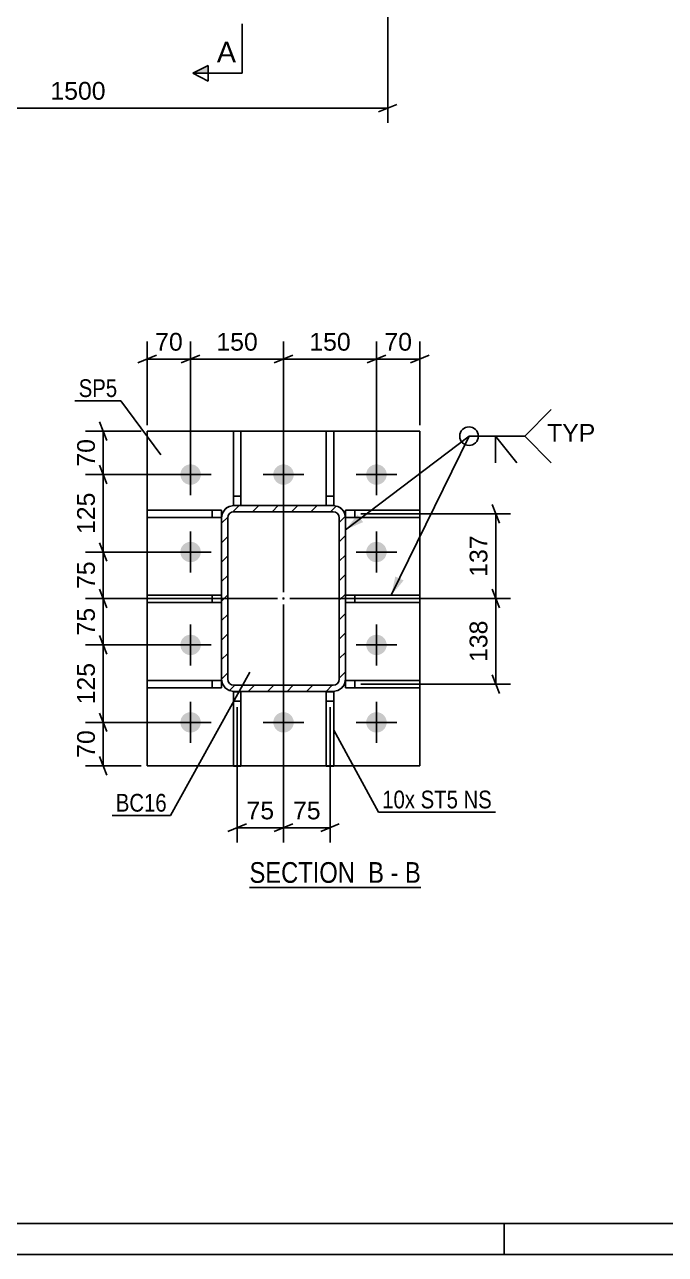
# Model space of a CAD drawing. Header units: millimetres. Extents: x 0 to 841, y 0 to 594.
# Drawn here: x 133.6 to 237, y 0 to 198.5 of the extents above; entities that cross this region are included whole.
import ezdxf

# ---------------------------------------------------------------- set-up
doc = ezdxf.new("R2010")
doc.units = ezdxf.units.MM
doc.linetypes.add('DXK_LINE_DOT2', pattern=[3.9198, 1.9599, -1.9599])
doc.linetypes.add('DXK_LINE_DOT3', pattern=[5.9187, 2.979, -0.9799, 0.9799, -0.9799])
doc.styles.add('Arial', font='ARIAL.TTF', dxfattribs={"height": 0.2})
doc.styles.add('Arial Narrow', font='ARIALN.TTF', dxfattribs={"height": 0.2})

# ---------------------------------------------------------------- blocks, each defined once
blk = doc.blocks.new('Unknown-284928650-1132')
at = {"color": 5, "linetype": 'Continuous'}
for p, q in [((5, 5), (836, 5)), ((211, 0), (211, 5)), ((0, 0), (841, 0))]:
    blk.add_line(p, q, dxfattribs=at)
blk = doc.blocks.new('Unknown-284928650-14 - 1586')
at = {"color": 6, "linetype": 'Continuous'}
blk.add_line((169.89, 59.23), (197.53, 59.23), dxfattribs=at)
at = {"color": 0, "linetype": 'Continuous'}
for points in [[(187.99, 59.98), (187.99, 63.48), (169.89, 63.48), (169.89, 59.98)], [(191.6, 59.98), (191.6, 63.48), (189.04, 63.48), (189.04, 59.98)], [(193.93, 59.98), (193.93, 63.48), (192.65, 63.48), (192.65, 59.98)], [(197.53, 59.98), (197.53, 63.48), (194.98, 63.48), (194.98, 59.98)]]:
    blk.add_wipeout(points, dxfattribs=at)
at = {"color": 7, "linetype": 'Continuous', "style": 'Arial Narrow'}
for s, p in [('SECTION ', (169.89, 59.98)), ('B', (189.04, 59.98)), ('B', (194.98, 59.98)), ('-', (192.65, 59.98))]:
    blk.add_text(s, height=3.34, dxfattribs=at).set_placement(p)
blk = doc.blocks.new('Part-284928650-1632 - 1586')
at = {"color": 2, "linetype": 'Continuous'}
for p, q in [((153.38, 118.96), (153.38, 120.16)), ((153.38, 120.16), (165.38, 120.16)), ((165.38, 120.16), (165.38, 118.96)), ((153.38, 118.96), (165.38, 118.96))]:
    blk.add_line(p, q, dxfattribs=at)
at = {"color": 7, "linetype": 'DXK_LINE_DOT2'}
blk.add_line((163.88, 118.96), (163.88, 120.16), dxfattribs=at)
blk = doc.blocks.new('Part-284928650-1614 - 1586')
at = {"color": 2, "linetype": 'Continuous'}
for p, q in [((153.38, 132.88), (153.38, 78.88)), ((197.38, 132.88), (153.38, 132.88)), ((197.38, 78.88), (197.38, 132.88)), ((153.38, 78.88), (167.28, 78.88)), ((182.28, 78.88), (168.48, 78.88)), ((197.38, 78.88), (183.48, 78.88))]:
    blk.add_line(p, q, dxfattribs=at)
at = {"color": 7, "linetype": 'DXK_LINE_DOT2'}
for p, q in [((167.28, 78.88), (168.48, 78.88)), ((183.48, 78.88), (182.28, 78.88))]:
    blk.add_line(p, q, dxfattribs=at)
blk = doc.blocks.new('Bolt-284928650-1590 - 1586')
at = {"linetype": 'Continuous'}
for points in [[(158.73, 125.88, -1), (162.03, 125.88, -1)], [(173.73, 125.88, -1), (177.03, 125.88, -1)], [(188.73, 125.88, -1), (192.03, 125.88, -1)], [(158.73, 113.38, -1), (162.03, 113.38, -1)], [(188.73, 113.38, -1), (192.03, 113.38, -1)], [(158.73, 98.38, -1), (162.03, 98.38, -1)], [(188.73, 98.38, -1), (192.03, 98.38, -1)], [(158.73, 85.88, -1), (162.03, 85.88, -1)], [(173.73, 85.88, -1), (177.03, 85.88, -1)], [(188.73, 85.88, -1), (192.03, 85.88, -1)]]:
    blk.add_hatch(color=1, dxfattribs=at).paths.add_polyline_path(points)
at = {"color": 1, "linetype": 'Continuous'}
for p, q in [((160.38, 122.58), (160.38, 129.18)), ((175.38, 122.58), (175.38, 129.18)), ((190.38, 122.58), (190.38, 129.18)), ((163.68, 125.88), (157.08, 125.88)), ((178.68, 125.88), (172.08, 125.88)), ((193.68, 125.88), (187.08, 125.88)), ((160.38, 110.08), (160.38, 116.68)), ((190.38, 110.08), (190.38, 116.68)), ((163.68, 113.38), (157.08, 113.38)), ((193.68, 113.38), (187.08, 113.38)), ((160.38, 95.08), (160.38, 101.68)), ((190.38, 95.08), (190.38, 101.68)), ((163.68, 98.38), (157.08, 98.38)), ((193.68, 98.38), (187.08, 98.38)), ((160.38, 82.58), (160.38, 89.18)), ((175.38, 82.58), (175.38, 89.18)), ((190.38, 82.58), (190.38, 89.18)), ((163.68, 85.88), (157.08, 85.88)), ((178.68, 85.88), (172.08, 85.88)), ((193.68, 85.88), (187.08, 85.88))]:
    blk.add_line(p, q, dxfattribs=at)
blk = doc.blocks.new('Part-284928650-1642 - 1586')
at = {"color": 2, "linetype": 'Continuous'}
for p, q in [((197.38, 92.66), (185.38, 92.66)), ((185.38, 91.46), (185.38, 92.66)), ((197.38, 91.46), (185.38, 91.46)), ((197.38, 92.66), (197.38, 91.46))]:
    blk.add_line(p, q, dxfattribs=at)
at = {"color": 7, "linetype": 'DXK_LINE_DOT2'}
blk.add_line((186.88, 91.46), (186.88, 92.66), dxfattribs=at)
blk = doc.blocks.new('Part-284928650-1627 - 1586')
at = {"color": 2, "linetype": 'Continuous'}
for p, q in [((153.38, 91.46), (153.38, 92.66)), ((153.38, 92.66), (165.38, 92.66)), ((153.38, 91.46), (165.38, 91.46)), ((165.38, 92.66), (165.38, 91.46))]:
    blk.add_line(p, q, dxfattribs=at)
at = {"color": 7, "linetype": 'DXK_LINE_DOT2'}
blk.add_line((163.88, 91.46), (163.88, 92.66), dxfattribs=at)
blk = doc.blocks.new('Part-284928650-1637 - 1586')
at = {"color": 2, "linetype": 'Continuous'}
for p, q in [((153.38, 105.21), (153.38, 106.41)), ((153.38, 106.41), (165.38, 106.41)), ((153.38, 105.21), (165.38, 105.21))]:
    blk.add_line(p, q, dxfattribs=at)
at = {"color": 7, "linetype": 'DXK_LINE_DOT2'}
for p, q in [((163.88, 105.21), (163.88, 106.41)), ((165.38, 106.41), (165.38, 105.21))]:
    blk.add_line(p, q, dxfattribs=at)
blk = doc.blocks.new('Part-284928650-1647 - 1586')
at = {"color": 2, "linetype": 'Continuous'}
for p, q in [((197.38, 120.16), (185.38, 120.16)), ((185.38, 118.96), (185.38, 120.16)), ((197.38, 120.16), (197.38, 118.96)), ((197.38, 118.96), (185.38, 118.96))]:
    blk.add_line(p, q, dxfattribs=at)
at = {"color": 7, "linetype": 'DXK_LINE_DOT2'}
blk.add_line((186.88, 118.96), (186.88, 120.16), dxfattribs=at)
blk = doc.blocks.new('Part-284928650-1652 - 1586')
at = {"color": 2, "linetype": 'Continuous'}
for p, q in [((197.38, 106.41), (185.38, 106.41)), ((197.38, 106.41), (197.38, 105.21)), ((197.38, 105.21), (185.38, 105.21))]:
    blk.add_line(p, q, dxfattribs=at)
at = {"color": 7, "linetype": 'DXK_LINE_DOT2'}
for p, q in [((185.38, 106.41), (185.38, 105.21)), ((186.88, 105.21), (186.88, 106.41))]:
    blk.add_line(p, q, dxfattribs=at)
blk = doc.blocks.new('Part-284928650-1692 - 1586')
at = {"linetype": 'Continuous'}
h = blk.add_hatch(dxfattribs=at)
h.set_pattern_fill('', scale=0.7, style=0, pattern_type=0)
h.set_pattern_definition([(45, (165.3802, 92.879), (-1.57154, 1.57154), [])])
h.paths.add_polyline_path([(165.38, 118.88), (165.38, 92.88), (165.53, 92.11), (165.97, 91.46), (166.61, 91.03), (167.38, 90.88), (183.38, 90.88), (184.15, 91.03), (184.79, 91.46), (185.23, 92.11), (185.38, 92.88), (185.38, 118.88), (185.23, 119.64), (184.79, 120.29), (184.15, 120.73), (183.38, 120.88), (167.38, 120.88), (166.61, 120.73), (165.97, 120.29), (165.53, 119.64)])
h.paths.add_polyline_path([(166.67, 119.59), (167, 119.8), (167.38, 119.88), (183.38, 119.88), (183.76, 119.8), (184.09, 119.59), (184.3, 119.26), (184.38, 118.88), (184.38, 92.88), (184.3, 92.5), (184.09, 92.17), (183.76, 91.96), (183.38, 91.88), (167.38, 91.88), (167, 91.96), (166.67, 92.17), (166.46, 92.5), (166.38, 92.88), (166.38, 118.88), (166.46, 119.26)])
blk.add_hatch(color=246, dxfattribs=at).paths.add_polyline_path([(175.38, 105.78, -1), (175.38, 105.98, -1)])
at = {"color": 7, "linetype": 'DXK_LINE_DOT2'}
for p, q in [((165.38, 118.88), (165.53, 119.64)), ((166.46, 119.26), (166.38, 118.88)), ((166.61, 120.73), (167.38, 120.88)), ((167.38, 119.88), (167, 119.8)), ((183.38, 120.88), (167.38, 120.88)), ((167.38, 119.88), (183.38, 119.88)), ((183.38, 120.88), (184.15, 120.73)), ((183.76, 119.8), (183.38, 119.88)), ((184.38, 118.88), (184.3, 119.26)), ((185.23, 119.64), (185.38, 118.88)), ((165.38, 118.88), (165.38, 92.88)), ((166.38, 92.88), (166.38, 118.88)), ((184.38, 92.88), (184.38, 118.88)), ((185.38, 118.88), (185.38, 92.88)), ((165.53, 92.11), (165.38, 92.88)), ((166.38, 92.88), (166.46, 92.5)), ((167, 91.96), (167.38, 91.88)), ((167.38, 91.88), (183.38, 91.88)), ((183.38, 91.88), (183.76, 91.96)), ((184.3, 92.5), (184.38, 92.88)), ((185.38, 92.88), (185.23, 92.11)), ((167.38, 90.88), (166.61, 91.03)), ((167.38, 90.88), (183.38, 90.88)), ((184.15, 91.03), (183.38, 90.88))]:
    blk.add_line(p, q, dxfattribs=at)
at = {"color": 2, "linetype": 'Continuous'}
for p, q in [((165.53, 119.64), (165.38, 118.88)), ((166.38, 118.88), (166.46, 119.26)), ((167.38, 120.88), (166.61, 120.73)), ((167, 119.8), (167.38, 119.88)), ((167.38, 120.88), (183.38, 120.88)), ((167.38, 119.88), (183.38, 119.88)), ((184.15, 120.73), (183.38, 120.88)), ((183.38, 119.88), (183.76, 119.8)), ((184.3, 119.26), (184.38, 118.88)), ((185.38, 118.88), (185.23, 119.64)), ((165.38, 92.88), (165.38, 118.88)), ((166.38, 92.88), (166.38, 118.88)), ((184.38, 92.88), (184.38, 118.88)), ((185.38, 92.88), (185.38, 118.88)), ((165.38, 92.88), (165.53, 92.11)), ((166.46, 92.5), (166.38, 92.88)), ((167.38, 91.88), (167, 91.96)), ((167.38, 91.88), (183.38, 91.88)), ((183.76, 91.96), (183.38, 91.88)), ((184.38, 92.88), (184.3, 92.5)), ((185.23, 92.11), (185.38, 92.88)), ((166.61, 91.03), (167.38, 90.88)), ((167.38, 90.88), (183.38, 90.88)), ((183.38, 90.88), (184.15, 91.03))]:
    blk.add_line(p, q, dxfattribs=at)
at = {"color": 7, "linetype": 'DXK_LINE_DOT3'}
blk.add_line((175.38, 105.88), (175.38, 105.88), dxfattribs=at)
at = {"color": 246, "linetype": 'DXK_LINE_DOT2'}
blk.add_line((175.38, 105.88), (175.38, 105.88), dxfattribs=at)
at = {"color": 246, "linetype": 'Continuous'}
blk.add_circle((175.38, 105.88), 0.1, dxfattribs=at)
at = {"color": 7, "linetype": 'DXK_LINE_DOT2'}
for centre, radius, start, end in [((167.38, 118.88), 2, 112.5, 157.5), ((167.38, 118.88), 1, 112.5, 157.5), ((183.38, 118.88), 1, 22.5, 67.5), ((183.38, 118.88), 2, 22.5, 67.5), ((167.38, 92.88), 2, 202.5, 247.5), ((167.38, 92.88), 1, 202.5, 247.5), ((183.38, 92.88), 1, 292.5, 337.5), ((183.38, 92.88), 2, 292.5, 337.5)]:
    blk.add_arc(centre, radius, start, end, dxfattribs=at)
at = {"color": 2, "linetype": 'Continuous'}
for centre, radius, start, end in [((167.38, 118.88), 2, 112.5, 157.5), ((167.38, 118.88), 1, 112.5, 157.5), ((183.38, 118.88), 1, 22.5, 67.5), ((183.38, 118.88), 2, 22.5, 67.5), ((167.38, 92.88), 2, 202.5, 247.5), ((167.38, 92.88), 1, 202.5, 247.5), ((183.38, 92.88), 1, 292.5, 337.5), ((183.38, 92.88), 2, 292.5, 337.5)]:
    blk.add_arc(centre, radius, start, end, dxfattribs=at)
blk = doc.blocks.new('Part-284928650-1710 - 1586')
at = {"color": 2, "linetype": 'Continuous'}
for p, q in [((167.28, 78.81), (167.28, 90.81)), ((167.28, 90.81), (168.48, 90.81)), ((168.48, 90.81), (168.48, 78.81)), ((168.48, 78.81), (167.28, 78.81))]:
    blk.add_line(p, q, dxfattribs=at)
at = {"color": 7, "linetype": 'DXK_LINE_DOT2'}
blk.add_line((167.28, 89.31), (168.48, 89.31), dxfattribs=at)
blk = doc.blocks.new('Part-284928650-1715 - 1586')
at = {"color": 2, "linetype": 'Continuous'}
for p, q in [((182.28, 78.81), (182.28, 90.81)), ((182.28, 90.81), (183.48, 90.81)), ((183.48, 90.81), (183.48, 78.81)), ((183.48, 78.81), (182.28, 78.81))]:
    blk.add_line(p, q, dxfattribs=at)
at = {"color": 7, "linetype": 'DXK_LINE_DOT2'}
blk.add_line((182.28, 89.31), (183.48, 89.31), dxfattribs=at)
blk = doc.blocks.new('Part-284928650-1720 - 1586')
at = {"color": 2, "linetype": 'Continuous'}
for p, q in [((167.28, 120.88), (167.28, 132.88)), ((167.28, 132.88), (168.48, 132.88)), ((168.48, 132.88), (168.48, 120.88)), ((167.28, 120.88), (167.38, 120.88))]:
    blk.add_line(p, q, dxfattribs=at)
at = {"color": 7, "linetype": 'DXK_LINE_DOT2'}
for p, q in [((167.28, 122.38), (168.48, 122.38)), ((167.38, 120.88), (168.48, 120.88))]:
    blk.add_line(p, q, dxfattribs=at)
blk = doc.blocks.new('Part-284928650-1725 - 1586')
at = {"color": 2, "linetype": 'Continuous'}
for p, q in [((182.28, 120.88), (182.28, 132.88)), ((182.28, 132.88), (183.48, 132.88)), ((183.48, 132.88), (183.48, 120.88)), ((183.48, 120.88), (183.38, 120.88))]:
    blk.add_line(p, q, dxfattribs=at)
at = {"color": 7, "linetype": 'DXK_LINE_DOT2'}
for p, q in [((182.28, 122.38), (183.48, 122.38)), ((183.48, 120.88), (182.28, 120.88))]:
    blk.add_line(p, q, dxfattribs=at)
blk = doc.blocks.new('StraightDimension-284928650-3057 - 2638')
at = {"color": 7, "linetype": 'Continuous'}
for p, q in [((92.19, 253.22), (92.19, 182.64)), ((192.19, 253.22), (192.19, 182.64)), ((93.69, 185.64), (90.69, 184.44)), ((92.19, 185.04), (192.19, 185.04)), ((190.69, 184.44), (193.69, 185.64))]:
    blk.add_line(p, q, dxfattribs=at)
at = {"color": 0}
blk.add_wipeout([(147.24, 185.79), (147.24, 189.99), (137.15, 189.99), (137.15, 185.79)], dxfattribs=at)
at = {"color": 3, "style": 'Arial'}
blk.add_text('1500', height=2.865, dxfattribs=at).set_placement((137.75, 186.39))
blk = doc.blocks.new('StraightDimension-284928650-1765 - 1586')
at = {"color": 7, "linetype": 'Continuous'}
for p, q in [((190.38, 126.88), (190.38, 147.38)), ((197.38, 133.88), (197.38, 147.38)), ((188.88, 143.93), (191.88, 145.13)), ((198.88, 145.13), (195.88, 143.93)), ((190.38, 144.53), (197.38, 144.53))]:
    blk.add_line(p, q, dxfattribs=at)
at = {"color": 0}
blk.add_wipeout([(196.7, 145.28), (196.7, 149.48), (191.06, 149.48), (191.06, 145.28)], dxfattribs=at)
at = {"color": 3, "style": 'Arial'}
blk.add_text('70', height=2.865, dxfattribs=at).set_placement((191.66, 145.88))
blk = doc.blocks.new('StraightDimension-284928650-1775 - 1586')
at = {"color": 7, "linetype": 'Continuous'}
for p, q in [((175.38, 106.88), (175.38, 147.38)), ((190.38, 126.88), (190.38, 147.38)), ((176.88, 145.13), (173.88, 143.93)), ((188.88, 143.93), (191.88, 145.13)), ((175.38, 144.53), (190.38, 144.53))]:
    blk.add_line(p, q, dxfattribs=at)
at = {"color": 0}
blk.add_wipeout([(186.82, 145.28), (186.82, 149.48), (178.94, 149.48), (178.94, 145.28)], dxfattribs=at)
at = {"color": 3, "style": 'Arial'}
blk.add_text('150', height=2.865, dxfattribs=at).set_placement((179.54, 145.88))
blk = doc.blocks.new('StraightDimension-284928650-1741 - 1586')
at = {"color": 7, "linetype": 'Continuous'}
for p, q in [((187.88, 119.56), (212.03, 119.56)), ((210.23, 118.06), (209.03, 121.06)), ((209.63, 105.88), (209.63, 119.56)), ((209.03, 107.38), (210.23, 104.38)), ((176.38, 105.88), (212.03, 105.88))]:
    blk.add_line(p, q, dxfattribs=at)
at = {"color": 0}
blk.add_wipeout([(208.88, 116.66), (204.68, 116.66), (204.68, 108.78), (208.88, 108.78)], dxfattribs=at)
at = {"color": 3, "style": 'Arial'}
blk.add_text('137', height=2.865, rotation=90.0002, dxfattribs=at).set_placement((208.28, 109.38))
blk = doc.blocks.new('StraightDimension-284928650-1734 - 1586')
at = {"color": 7, "linetype": 'Continuous'}
for p, q in [((210.23, 104.38), (209.03, 107.38)), ((176.38, 105.88), (212.03, 105.88)), ((209.63, 92.06), (209.63, 105.88)), ((209.03, 93.56), (210.23, 90.56)), ((187.88, 92.06), (212.03, 92.06))]:
    blk.add_line(p, q, dxfattribs=at)
at = {"color": 0}
blk.add_wipeout([(208.88, 102.91), (204.68, 102.91), (204.68, 95.03), (208.88, 95.03)], dxfattribs=at)
at = {"color": 3, "style": 'Arial'}
blk.add_text('138', height=2.865, rotation=90.0002, dxfattribs=at).set_placement((208.28, 95.63))
blk = doc.blocks.new('StraightDimension-284928650-1749 - 1586')
at = {"color": 7, "linetype": 'Continuous'}
for p, q in [((175.38, 104.88), (175.38, 66.48)), ((167.88, 88.31), (167.88, 66.48)), ((166.38, 68.28), (169.38, 69.48)), ((167.88, 68.88), (175.38, 68.88)), ((176.88, 69.48), (173.88, 68.28))]:
    blk.add_line(p, q, dxfattribs=at)
at = {"color": 0}
blk.add_wipeout([(174.45, 69.63), (174.45, 73.83), (168.81, 73.83), (168.81, 69.63)], dxfattribs=at)
at = {"color": 3, "style": 'Arial'}
blk.add_text('75', height=2.865, dxfattribs=at).set_placement((169.41, 70.23))
blk = doc.blocks.new('StraightDimension-284928650-1757 - 1586')
at = {"color": 7, "linetype": 'Continuous'}
for p, q in [((175.38, 104.88), (175.38, 66.48)), ((182.88, 88.31), (182.88, 66.48)), ((173.88, 68.28), (176.88, 69.48)), ((175.38, 68.88), (182.88, 68.88)), ((184.38, 69.48), (181.38, 68.28))]:
    blk.add_line(p, q, dxfattribs=at)
at = {"color": 0}
blk.add_wipeout([(181.95, 69.63), (181.95, 73.83), (176.31, 73.83), (176.31, 69.63)], dxfattribs=at)
at = {"color": 3, "style": 'Arial'}
blk.add_text('75', height=2.865, dxfattribs=at).set_placement((176.91, 70.23))
blk = doc.blocks.new('StraightDimension-284928650-1786 - 1586')
at = {"color": 7, "linetype": 'Continuous'}
for p, q in [((160.38, 126.88), (160.38, 147.38)), ((175.38, 106.88), (175.38, 147.38)), ((161.88, 145.13), (158.88, 143.93)), ((173.88, 143.93), (176.88, 145.13)), ((160.38, 144.53), (175.38, 144.53))]:
    blk.add_line(p, q, dxfattribs=at)
at = {"color": 0}
blk.add_wipeout([(171.82, 145.28), (171.82, 149.48), (163.94, 149.48), (163.94, 145.28)], dxfattribs=at)
at = {"color": 3, "style": 'Arial'}
blk.add_text('150', height=2.865, dxfattribs=at).set_placement((164.54, 145.88))
blk = doc.blocks.new('StraightDimension-284928650-1797 - 1586')
at = {"color": 7, "linetype": 'Continuous'}
for p, q in [((153.38, 133.88), (153.38, 147.38)), ((160.38, 126.88), (160.38, 147.38)), ((151.88, 143.93), (154.88, 145.13)), ((161.88, 145.13), (158.88, 143.93)), ((153.38, 144.53), (160.38, 144.53))]:
    blk.add_line(p, q, dxfattribs=at)
at = {"color": 0}
blk.add_wipeout([(159.7, 145.28), (159.7, 149.48), (154.06, 149.48), (154.06, 145.28)], dxfattribs=at)
at = {"color": 3, "style": 'Arial'}
blk.add_text('70', height=2.865, dxfattribs=at).set_placement((154.66, 145.88))
blk = doc.blocks.new('StraightDimension-284928650-7405 - 1586')
at = {"color": 7, "linetype": 'Continuous'}
for p, q in [((145.68, 134.38), (146.88, 131.38)), ((152.38, 132.88), (143.43, 132.88)), ((146.28, 125.88), (146.28, 132.88)), ((146.88, 124.38), (145.68, 127.38)), ((159.38, 125.88), (143.43, 125.88))]:
    blk.add_line(p, q, dxfattribs=at)
at = {"color": 0}
blk.add_wipeout([(145.53, 132.2), (141.33, 132.2), (141.33, 126.56), (145.53, 126.56)], dxfattribs=at)
at = {"color": 3, "style": 'Arial'}
blk.add_text('70', height=2.865, rotation=90.0002, dxfattribs=at).set_placement((144.93, 127.16))
blk = doc.blocks.new('StraightDimension-284928650-7406 - 1586')
at = {"color": 7, "linetype": 'Continuous'}
for p, q in [((146.88, 124.38), (145.68, 127.38)), ((159.38, 125.88), (143.43, 125.88)), ((146.28, 113.38), (146.28, 125.88)), ((159.38, 113.38), (143.43, 113.38)), ((145.68, 114.88), (146.88, 111.88))]:
    blk.add_line(p, q, dxfattribs=at)
at = {"color": 0}
blk.add_wipeout([(145.53, 123.56), (141.33, 123.56), (141.33, 115.69), (145.53, 115.69)], dxfattribs=at)
at = {"color": 3, "style": 'Arial'}
blk.add_text('125', height=2.865, rotation=90.0002, dxfattribs=at).set_placement((144.93, 116.29))
blk = doc.blocks.new('StraightDimension-284928650-7407 - 1586')
at = {"color": 7, "linetype": 'Continuous'}
for p, q in [((159.38, 113.38), (143.43, 113.38)), ((145.68, 114.88), (146.88, 111.88)), ((146.28, 105.88), (146.28, 113.38)), ((146.88, 104.38), (145.68, 107.38)), ((174.38, 105.88), (143.43, 105.88))]:
    blk.add_line(p, q, dxfattribs=at)
at = {"color": 0}
blk.add_wipeout([(145.53, 112.45), (141.33, 112.45), (141.33, 106.81), (145.53, 106.81)], dxfattribs=at)
at = {"color": 3, "style": 'Arial'}
blk.add_text('75', height=2.865, rotation=90.0002, dxfattribs=at).set_placement((144.93, 107.41))
blk = doc.blocks.new('StraightDimension-284928650-7408 - 1586')
at = {"color": 7, "linetype": 'Continuous'}
for p, q in [((145.68, 107.38), (146.88, 104.38)), ((174.38, 105.88), (143.43, 105.88)), ((146.28, 98.38), (146.28, 105.88)), ((146.88, 96.88), (145.68, 99.88)), ((159.38, 98.38), (143.43, 98.38))]:
    blk.add_line(p, q, dxfattribs=at)
at = {"color": 0}
blk.add_wipeout([(145.53, 104.95), (141.33, 104.95), (141.33, 99.31), (145.53, 99.31)], dxfattribs=at)
at = {"color": 3, "style": 'Arial'}
blk.add_text('75', height=2.865, rotation=90.0002, dxfattribs=at).set_placement((144.93, 99.91))
blk = doc.blocks.new('StraightDimension-284928650-7409 - 1586')
at = {"color": 7, "linetype": 'Continuous'}
for p, q in [((145.68, 99.88), (146.88, 96.88)), ((159.38, 98.38), (143.43, 98.38)), ((146.28, 85.88), (146.28, 98.38)), ((146.88, 84.38), (145.68, 87.38)), ((159.38, 85.88), (143.43, 85.88))]:
    blk.add_line(p, q, dxfattribs=at)
at = {"color": 0}
blk.add_wipeout([(145.53, 96.06), (141.33, 96.06), (141.33, 88.19), (145.53, 88.19)], dxfattribs=at)
at = {"color": 3, "style": 'Arial'}
blk.add_text('125', height=2.865, rotation=90.0002, dxfattribs=at).set_placement((144.93, 88.79))
blk = doc.blocks.new('StraightDimension-284928650-7410 - 1586')
at = {"color": 7, "linetype": 'Continuous'}
for p, q in [((145.68, 87.38), (146.88, 84.38)), ((159.38, 85.88), (143.43, 85.88)), ((146.28, 78.88), (146.28, 85.88)), ((146.88, 77.38), (145.68, 80.38)), ((152.38, 78.88), (143.43, 78.88))]:
    blk.add_line(p, q, dxfattribs=at)
at = {"color": 0}
blk.add_wipeout([(145.53, 85.2), (141.33, 85.2), (141.33, 79.56), (145.53, 79.56)], dxfattribs=at)
at = {"color": 3, "style": 'Arial'}
blk.add_text('70', height=2.865, rotation=90.0002, dxfattribs=at).set_placement((144.93, 80.16))
blk = doc.blocks.new('SectionMark-284928650-3108 - 2638')
at = {"linetype": 'Continuous'}
blk.add_hatch(color=6, dxfattribs=at).paths.add_polyline_path([(163.22, 191.9), (163.22, 190.65), (160.72, 190.65)])
at = {"color": 6, "linetype": 'Continuous'}
for p, q in [((168.72, 190.65), (168.72, 198.65)), ((160.72, 190.65), (163.22, 191.9)), ((168.72, 190.65), (160.72, 190.65)), ((163.22, 189.4), (160.72, 190.65)), ((163.22, 191.9), (163.22, 189.4))]:
    blk.add_line(p, q, dxfattribs=at)
at = {"color": 0, "linetype": 'Continuous'}
blk.add_wipeout([(167.72, 192.4), (167.72, 195.9), (164.61, 195.9), (164.61, 192.4)], dxfattribs=at)
at = {"color": 3, "linetype": 'Continuous', "style": 'Arial'}
blk.add_text('A', height=3.34, rotation=-0.0115, dxfattribs=at).set_placement((164.61, 192.4))
blk = doc.blocks.new('Mark-284928650-1610 - 1586')
at = {"color": 0}
blk.add_wipeout([(148.53, 138.4), (148.53, 141.4), (142.32, 141.4), (142.32, 138.4)], dxfattribs=at)
blk.add_wipeout([(148.53, 138.4), (148.53, 141.4), (142.32, 141.4), (142.32, 138.4)], dxfattribs=at)
at = {"color": 30, "linetype": 'Continuous'}
for p in [(141.72, 137.8), (155.6, 129.06)]:
    blk.add_line(p, (149.13, 137.8), dxfattribs=at)
at = {"color": 3, "style": 'Arial Narrow'}
blk.add_text('SP5', height=2.863, dxfattribs=at).set_placement((142.32, 138.4))
blk = doc.blocks.new('Mark-284928650-1688 - 1586')
at = {"color": 0}
blk.add_wipeout([(156.53, 71.47), (156.53, 74.47), (148.31, 74.47), (148.31, 71.47)], dxfattribs=at)
blk.add_wipeout([(156.53, 71.47), (156.53, 74.47), (148.31, 74.47), (148.31, 71.47)], dxfattribs=at)
at = {"color": 30, "linetype": 'Continuous'}
for p in [(169.92, 93.96), (147.71, 70.87)]:
    blk.add_line(p, (157.13, 70.87), dxfattribs=at)
at = {"color": 3, "style": 'Arial Narrow'}
blk.add_text('BC16', height=2.863, dxfattribs=at).set_placement((148.31, 71.47))
blk = doc.blocks.new('WeldMark-284928650-1862 - 1586')
at = {"linetype": 'Continuous'}
for points in [[(188.22, 118.2), (185.38, 116.98), (187.32, 119.39)], [(194.76, 108.78), (192.77, 106.41), (193.42, 109.44)]]:
    blk.add_hatch(color=30, dxfattribs=at).paths.add_polyline_path(points)
at = {"color": 30, "linetype": 'Continuous'}
for p, q in [((185.38, 116.98), (205.32, 132.08)), ((192.77, 106.41), (205.32, 132.08)), ((205.32, 132.08), (214.32, 132.08))]:
    blk.add_line(p, q, dxfattribs=at)
at = {"color": 3, "linetype": 'Continuous'}
for q in [(213.03, 127.8), (209.6, 127.8)]:
    blk.add_line((209.6, 132.08), q, dxfattribs=at)
for start, end in [(90, 270), (270, 90)]:
    blk.add_arc((205.32, 132.08), 1.5, start, end, dxfattribs=at)
at = {"color": 0, "linetype": 'Continuous'}
blk.add_wipeout([(225.69, 131.18), (225.69, 134.18), (217.92, 134.18), (217.92, 131.18)], dxfattribs=at)
blk.add_wipeout([(225.69, 131.18), (225.69, 134.18), (217.92, 134.18), (217.92, 131.18)], dxfattribs=at)
at = {"color": 3, "linetype": 'Continuous'}
for q in [(218.6, 136.37), (218.6, 127.8)]:
    blk.add_line((214.32, 132.08), q, dxfattribs=at)
at = {"color": 3, "linetype": 'Continuous', "style": 'Arial'}
blk.add_text('TYP', height=2.865, dxfattribs=at).set_placement((217.92, 131.18))
blk = doc.blocks.new('MarkSet-284928650-1919 - 1586')
at = {"color": 0}
blk.add_wipeout([(196.61, 72), (196.61, 75), (191.31, 75), (191.31, 72)], dxfattribs=at)
blk.add_wipeout([(196.61, 72), (196.61, 75), (191.31, 75), (191.31, 72)], dxfattribs=at)
at = {"color": 30, "linetype": 'Continuous'}
blk.add_line((183.48, 84.64), (190.71, 71.4), dxfattribs=at)
at = {"color": 0}
blk.add_wipeout([(203.53, 72), (203.53, 75), (197.51, 75), (197.51, 72)], dxfattribs=at)
blk.add_wipeout([(203.53, 72), (203.53, 75), (197.51, 75), (197.51, 72)], dxfattribs=at)
at = {"color": 3, "style": 'Arial Narrow'}
for s, p in [('10x', (191.31, 72)), ('ST5', (197.51, 72))]:
    blk.add_text(s, height=2.863, dxfattribs=at).set_placement(p)
at = {"color": 0}
blk.add_wipeout([(209, 72), (209, 75), (204.43, 75), (204.43, 72)], dxfattribs=at)
blk.add_wipeout([(209, 72), (209, 75), (204.43, 75), (204.43, 72)], dxfattribs=at)
at = {"color": 30, "linetype": 'Continuous'}
blk.add_line((190.71, 71.4), (209.6, 71.4), dxfattribs=at)
at = {"color": 3, "style": 'Arial Narrow'}
blk.add_text('NS', height=2.863, dxfattribs=at).set_placement((204.43, 72))

msp = doc.modelspace()

# ---------------------------------------------------------------- block references
for name in ['Unknown-284928650-1132', 'Part-284928650-1614 - 1586', 'Part-284928650-1720 - 1586', 'Part-284928650-1725 - 1586', 'Bolt-284928650-1590 - 1586', 'Part-284928650-1632 - 1586', 'Part-284928650-1692 - 1586', 'Part-284928650-1647 - 1586', 'Part-284928650-1637 - 1586', 'Part-284928650-1652 - 1586', 'Part-284928650-1627 - 1586', 'Part-284928650-1642 - 1586', 'Part-284928650-1710 - 1586', 'Part-284928650-1715 - 1586']:
    msp.add_blockref(name, (0, 0))

# ---------------------------------------------------------------- next in the draw order: block references
for name in ['StraightDimension-284928650-3057 - 2638', 'StraightDimension-284928650-1765 - 1586', 'Unknown-284928650-14 - 1586']:
    msp.add_blockref(name, (0, 0))

# ---------------------------------------------------------------- next in the draw order: block references
for name in ['SectionMark-284928650-3108 - 2638', 'StraightDimension-284928650-1775 - 1586']:
    msp.add_blockref(name, (0, 0))

# ---------------------------------------------------------------- next in the draw order: block references
msp.add_blockref('StraightDimension-284928650-1741 - 1586', (0, 0))

# ---------------------------------------------------------------- next in the draw order: block references
msp.add_blockref('StraightDimension-284928650-1734 - 1586', (0, 0))

# ---------------------------------------------------------------- next in the draw order: block references
for name in ['StraightDimension-284928650-1786 - 1586', 'WeldMark-284928650-1862 - 1586', 'StraightDimension-284928650-1749 - 1586']:
    msp.add_blockref(name, (0, 0))

# ---------------------------------------------------------------- next in the draw order: block references
for name in ['StraightDimension-284928650-1797 - 1586', 'StraightDimension-284928650-1757 - 1586']:
    msp.add_blockref(name, (0, 0))

# ---------------------------------------------------------------- next in the draw order: block references
for name in ['StraightDimension-284928650-7405 - 1586', 'MarkSet-284928650-1919 - 1586']:
    msp.add_blockref(name, (0, 0))

# ---------------------------------------------------------------- next in the draw order: block references
for name in ['Mark-284928650-1610 - 1586', 'StraightDimension-284928650-7406 - 1586']:
    msp.add_blockref(name, (0, 0))

# ---------------------------------------------------------------- next in the draw order: block references
msp.add_blockref('StraightDimension-284928650-7407 - 1586', (0, 0))

# ---------------------------------------------------------------- next in the draw order: block references
msp.add_blockref('StraightDimension-284928650-7408 - 1586', (0, 0))

# ---------------------------------------------------------------- next in the draw order: block references
msp.add_blockref('StraightDimension-284928650-7409 - 1586', (0, 0))

# ---------------------------------------------------------------- next in the draw order: block references
msp.add_blockref('StraightDimension-284928650-7410 - 1586', (0, 0))

# ---------------------------------------------------------------- next in the draw order: block references
msp.add_blockref('Mark-284928650-1688 - 1586', (0, 0))

doc.saveas('drawing.dxf')
